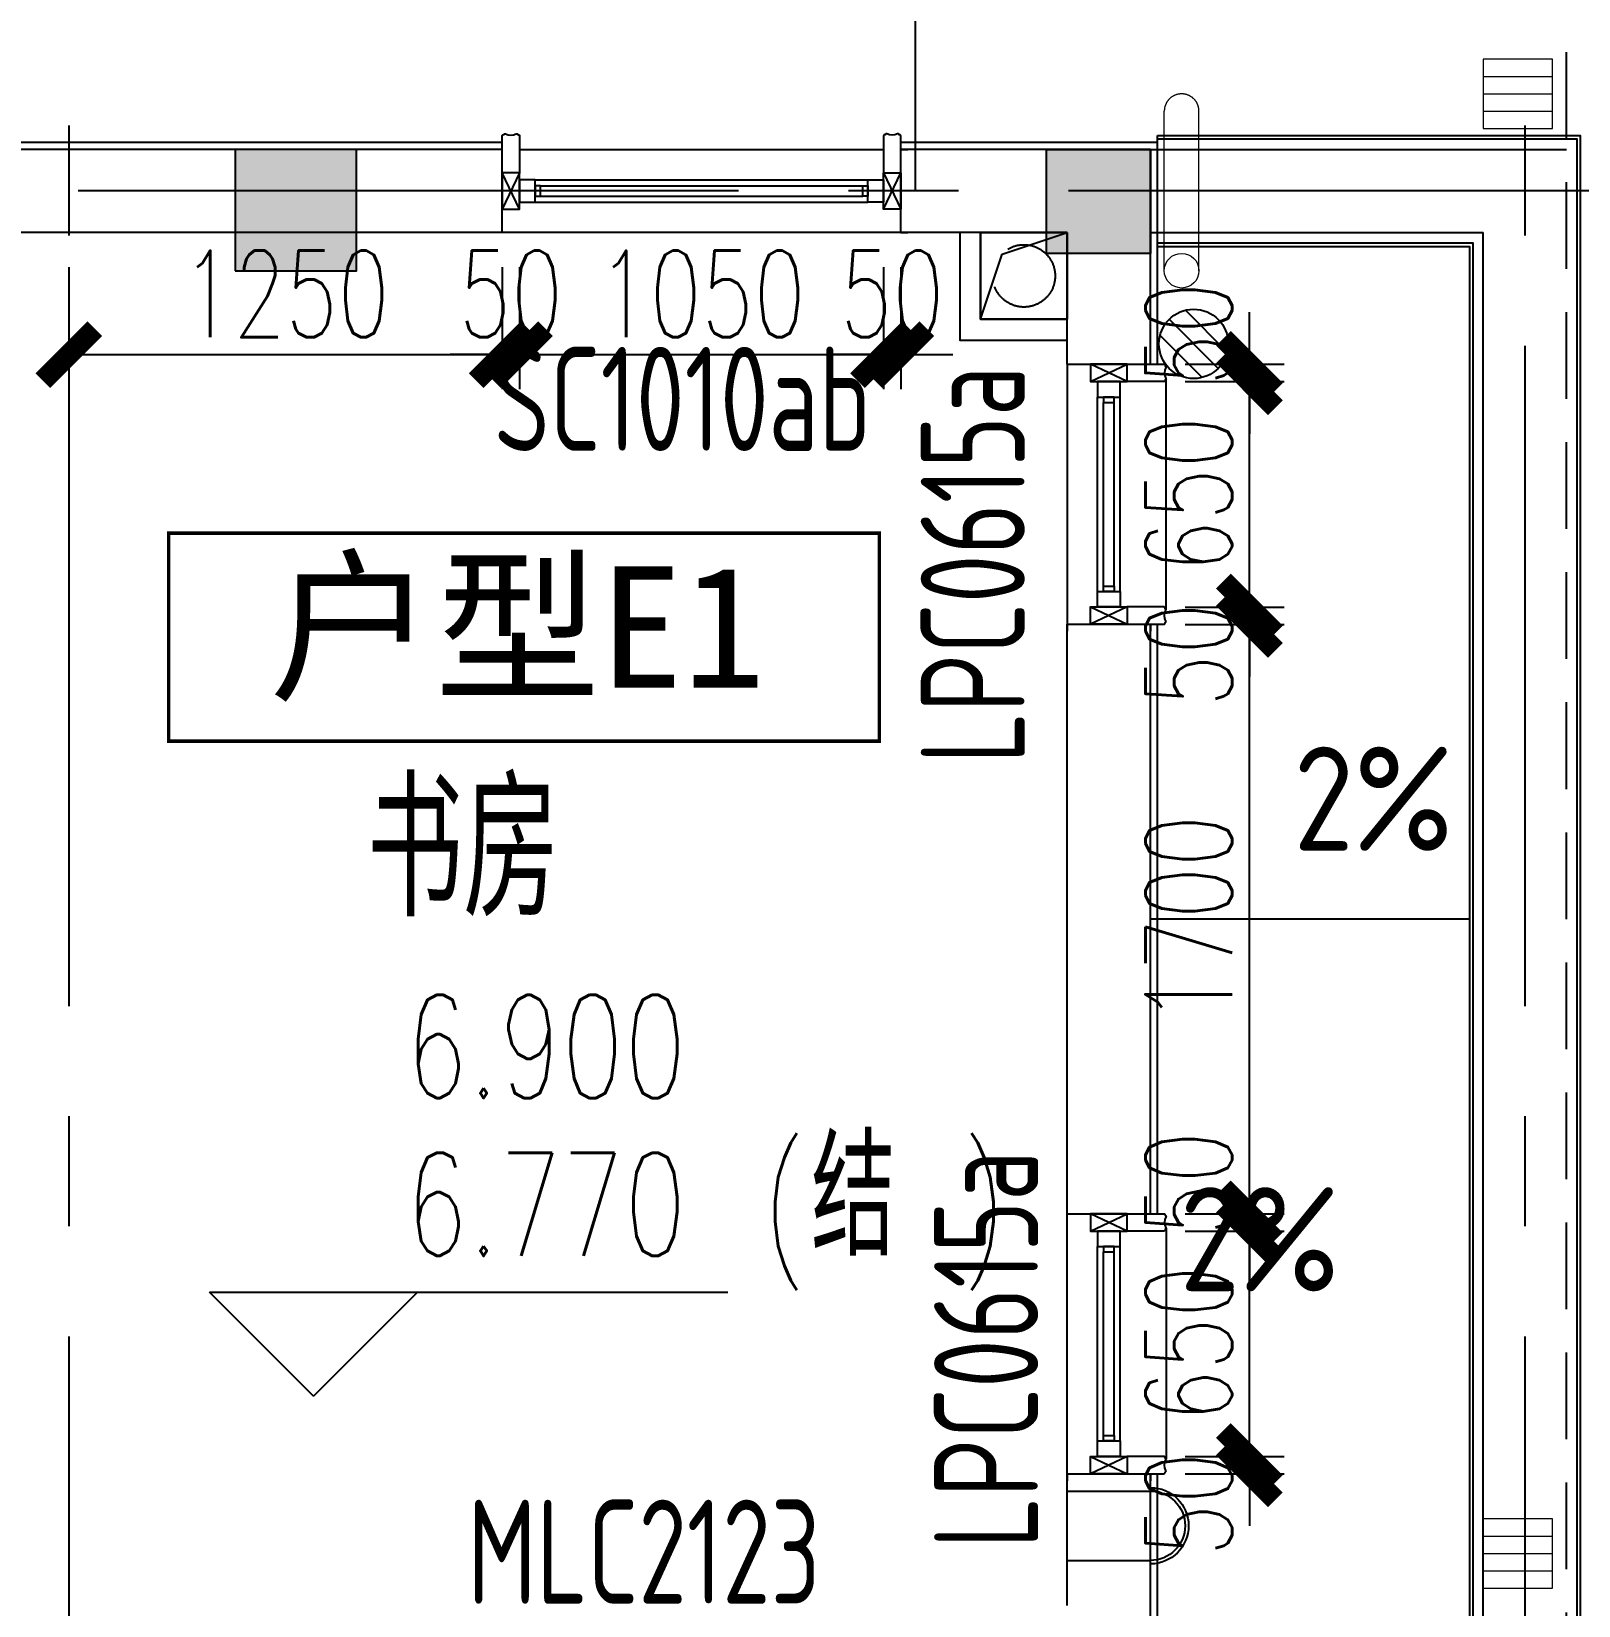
# Model space of a CAD drawing. Extents: x 296441 to 853063, y 459050 to 1117990.
# Drawn here: x 652390 to 656853, y 575747 to 580287 of the extents above; entities that cross this region are included whole.
import ezdxf
from ezdxf.enums import TextEntityAlignment as Align

# ---------------------------------------------------------------- set-up
doc = ezdxf.new("R2010")
doc.units = 0
doc.header["$LTSCALE"] = 1000
for name, pattern in [('14-GRID$0$CENTER2', [28.575, 19.05, -3.175, 3.175, -3.175]), ('B-ROOF01$0$F1-OTLN-ROOF$0$HIDDEN', [0.375, 0.25, -0.125]), ('E1-FL02$0$HIDDEN2', [4.7625, 3.175, -1.5875]), ('E2-E3-FL03$0$E1-FL03$0$HIDDEN', [0.375, 0.25, -0.125]), ('E2-E3-FL03$0$E1-FL03$0$HIDDEN2', [4.7625, 3.175, -1.5875]), ('E2-E3-RF$0$E1-FL03$0$$AUDIT_BAD_LTYPE2', [0]), ('E4-FL01$0$HIDDEN', [0.375, 0.25, -0.125]), ('HIDDEN', [0.375, 0.25, -0.125])]:
    doc.linetypes.add(name, pattern=pattern)
for name, color, linetype in [('0-COL-H1', 170, 'Continuous'), ('14-GRID$0$G-GRID', 9, '14-GRID$0$CENTER2'), ('14-name$0$A-ANNO-IDEN', 2, 'Continuous'), ('A-SLAB-OTLN', 144, 'HIDDEN'), ('C01-RISR-FL01-P$0$P-WSTW-EQPM', 4, 'Continuous'), ('DIM_ELEV', 3, 'Continuous'), ('DIM_SYMB', 3, 'Continuous'), ('DZ-TEXT-FL01$0$A-ROOM-IDEN', 4, 'Continuous'), ('E-TEXT-BS01-MI-14$0$A-WIND-IDEN', 33, 'Continuous'), ('E1-FL02$0$A-HOLE', 211, 'Continuous'), ('E2-E3-FL03$0$E1-FL03$0$A-HOLE-MECH', 222, 'Continuous'), ('E2-E3-FL03$0$E1-FL03$0$A-OVLK', 140, 'Continuous'), ('E2-E3-FL03$0$E1-FL03$0$A-SECT-WIND', 155, 'Continuous'), ('E2-E3-FL03$0$E1-FL03$0$A-SECT-WOOD', 17, 'Continuous'), ('E2-E3-FL03$0$E1-FL03$0$A-SLAB-OTLN', 144, 'E2-E3-FL03$0$E1-FL03$0$HIDDEN'), ('E2-E3-FL03$0$E1-FL03$0$A-WALL', 1, 'Continuous'), ('E2-E3-FL03$0$E1-FL03$0$A-WALL-FNSH', 6, 'Continuous'), ('E2-E3-FL03$0$E1-FL03$0$G-XREF', 2, 'Continuous'), ('E2-E3-FL03$0$menchuangtao1$0$A-DETL-STONE', 42, 'Continuous'), ('E2-E3-FL03$0$menchuangtao1$0$A-WALL', 1, 'Continuous'), ('E2-E3-FL03$0$menchuangtao1$0$A_CUR_FRAME', 112, 'Continuous'), ('E4-FL01$0$A-HOLE', 211, 'Continuous'), ('E_OTHER', 7, 'Continuous'), ('F4-FL03$0$AUDIT_I_171201172723-2', 140, 'Continuous'), ('menchuangtao1$0$A-DETL-STONE', 42, 'Continuous'), ('menchuangtao1$0$A-WALL', 1, 'Continuous'), ('menchuangtao1$0$A_CUR_FRAME', 112, 'Continuous'), ('PUB_TEXT', 7, 'Continuous'), ('WALL', 242, 'Continuous'), ('ZT1_Dim---标注---PM、LM、DY、JD', 252, 'Continuous')]:
    doc.layers.add(name, color=color, linetype=linetype)
doc.layers.add('E2-E3-FL03$0$E1-FL03$0$A-ANNO-NPLT', color=215, linetype='Continuous', plot=False)
doc.layers.add('E2-E3-FL03$0$E1-FL03$0$P-SEWG-EQPM', color=4, linetype='Continuous', lineweight=0)
doc.styles.add('14-name$0$GOA_03_黑体_1.00', font='simhei.ttf')
doc.styles.add('14-name$0$GOA_04_COMPLEX_1.00', font='complex.shx')
doc.styles.add('_TCH_DIM', font='SIMPLEX', dxfattribs={"bigfont": 'GBCBIG'})
doc.styles.add('C01-RISR-FL01-P$0$hz', font='simplex', dxfattribs={"width": 0.7, "bigfont": 'hztxt'})
doc.styles.add('E1-FL03$0$Standard', font='')
doc.styles.add('E2-E3-FL03$0$E1-FL03$0$hz', font='simplex', dxfattribs={"width": 0.7, "bigfont": 'hztxt'})
doc.styles.get("Standard").update_dxf_attribs({"font": 'gbenor.shx', "bigfont": 'gbcbig.shx'})
doc.styles.add('ZT-DIMSTYLE', font='ROMANS.shx', dxfattribs={"width": 0.7, "bigfont": 'CHINESE.shx'})
doc.styles.get('E1-FL03$0$Standard').set_extended_font_data('SimSun')
doc.dimstyles.new('ZT-DIM100', dxfattribs={"dimscale": 100, "dimtxt": 2.5, "dimasz": 1.5, "dimexe": 1, "dimexo": 1, "dimgap": 0.5, "dimtad": 1, "dimdec": 0, "dimdsep": 46, "dimtxsty": 'ZT-DIMSTYLE', "dimblk": 'ARCHTICK', "dimcen": 2.5, "dimclrd": 175, "dimclre": 175, "dimclrt": 7, "dimazin": 2, "dimtfac": 1, "dimtix": 1, "dimtmove": 2, "dimatfit": 3, "dimfxl": 0, "dimarcsym": 0})

# ---------------------------------------------------------------- blocks, each defined once
blk = doc.blocks.new('E2-E3-FL03$0$menchuangtao1')
at = {"layer": 'E2-E3-FL03$0$menchuangtao1$0$A-DETL-STONE'}
blk.add_lwpolyline([(-10, -52.5), (-10, -159.2, -0.471625), (-15, -162.1, -0.528396), (-19.5, -164.7, 0.241692), (-50.5, -164.7, -0.528396), (-55, -162.1, -0.471625), (-60, -159.2), (-60, -52.5)], format="xyb", close=True, dxfattribs=at)
at = {"layer": 'E2-E3-FL03$0$menchuangtao1$0$A-WALL'}
for p, q in [((-10, 120), (-10, -120)), ((-10, 120), (10, 120)), ((-10, -120), (10, -120))]:
    blk.add_line(p, q, dxfattribs=at)
at = {"layer": 'E2-E3-FL03$0$menchuangtao1$0$A_CUR_FRAME'}
for p, q in [((-60, -52.5), (-10, 52.5)), ((-60, 52.5), (-10, -52.5))]:
    blk.add_line(p, q, dxfattribs=at)
blk.add_lwpolyline([(-10, -52.5), (-10, 52.5), (-60, 52.5), (-60, -52.5)], close=True, dxfattribs=at)
blk = doc.blocks.new('*U429')
at = {"layer": 'E2-E3-FL03$0$E1-FL03$0$A-SECT-WIND'}
for p, q in [((45, 32.5), (605, 32.5)), ((60, 15), (590, 15)), ((45, -32.5), (605, -32.5)), ((60, -15), (590, -15))]:
    blk.add_line(p, q, dxfattribs=at)
at = {"layer": 'E2-E3-FL03$0$E1-FL03$0$A-SECT-WOOD'}
for points in [[(0, 32.5), (45, 32.5), (45, -32.5), (0, -32.5)], [(60, 15), (60, -15), (45, -15), (45, 15)], [(590, 15), (590, -15), (605, -15), (605, 15)], [(650, 32.5), (605, 32.5), (605, -32.5), (650, -32.5)]]:
    blk.add_lwpolyline(points, close=True, dxfattribs=at)
blk = doc.blocks.new('E2-E3-FL03$0$E1-FL03$0$XINFENG-1F2F')
for p, q in [((0, 0), (0, 240)), ((200, 0), (200, 240))]:
    blk.add_line(p, q)
for radius in [110, 100]:
    blk.add_arc((100, 240), radius, 0, 180)
blk = doc.blocks.new('E2-E3-FL03$0$E1-FL03$0$$PS002_0')
at = {"color": 0}
for p, q in [((-0.25, -0.5), (-0.25, 0.5)), ((0, -0.5), (0, 0.5)), ((0.25, -0.5), (0.25, 0.5))]:
    blk.add_line(p, q, dxfattribs=at)
blk.add_lwpolyline([(-0.5, -0.5), (0.5, -0.5), (0.5, 0.5), (-0.5, 0.5)], close=True, dxfattribs=at)
at = {"color": 0, "style": 'E2-E3-FL03$0$E1-FL03$0$hz', "width": 0.7, "flags": 1}
for tag, p in [('UNIT', (0, 0)), ('SPEC', (0, -0.002)), ('WHAT', (0, -0.003))]:
    blk.add_attdef(tag, p, '', height=0.001, dxfattribs=at)
blk = doc.blocks.new('C01-RISR-FL01-P$0$$PS001_0')
for p, q in [((-0.485, -0.123), (0.123, 0.485)), ((-0.354, -0.354), (0.354, 0.354)), ((-0.118, -0.486), (0.486, 0.118))]:
    blk.add_line(p, q)
blk.add_circle((0, 0), 0.5)
at = {"style": 'C01-RISR-FL01-P$0$hz', "width": 0.7, "flags": 1}
for tag, p in [('UNIT', (0, 0)), ('SPEC', (0, -0.002)), ('WHAT', (0, -0.003))]:
    blk.add_attdef(tag, p, '', height=0.001, dxfattribs=at)
blk = doc.blocks.new('*U2360')
at = {"layer": 'E2-E3-FL03$0$E1-FL03$0$A-SECT-WIND'}
for p, q in [((45, 32.5), (1005, 32.5)), ((60, 15), (990, 15)), ((45, -32.5), (1005, -32.5)), ((60, -15), (990, -15))]:
    blk.add_line(p, q, dxfattribs=at)
at = {"layer": 'E2-E3-FL03$0$E1-FL03$0$A-SECT-WOOD'}
for points in [[(0, 32.5), (45, 32.5), (45, -32.5), (0, -32.5)], [(60, 15), (60, -15), (45, -15), (45, 15)], [(990, 15), (990, -15), (1005, -15), (1005, 15)], [(1050, 32.5), (1005, 32.5), (1005, -32.5), (1050, -32.5)]]:
    blk.add_lwpolyline(points, close=True, dxfattribs=at)
blk = doc.blocks.new('menchuangtao1')
at = {"layer": 'menchuangtao1$0$A-DETL-STONE'}
blk.add_lwpolyline([(-10, -52.5), (-10, -159.2, -0.471625), (-15, -162.1, -0.528396), (-19.5, -164.7, 0.241692), (-50.5, -164.7, -0.528396), (-55, -162.1, -0.471625), (-60, -159.2), (-60, -52.5)], format="xyb", close=True, dxfattribs=at)
at = {"layer": 'menchuangtao1$0$A-WALL'}
for p, q in [((-10, 120), (-10, -120)), ((-10, 120), (10, 120)), ((-10, -120), (10, -120))]:
    blk.add_line(p, q, dxfattribs=at)
at = {"layer": 'menchuangtao1$0$A_CUR_FRAME'}
for p, q in [((-60, -52.5), (-10, 52.5)), ((-60, 52.5), (-10, -52.5))]:
    blk.add_line(p, q, dxfattribs=at)
blk.add_lwpolyline([(-10, -52.5), (-10, 52.5), (-60, 52.5), (-60, -52.5)], close=True, dxfattribs=at)
blk = doc.blocks.new('20200416111305')
at = {"layer": 'E2-E3-FL03$0$E1-FL03$0$A-OVLK'}
blk.add_line((0, 120), (1050, 120), dxfattribs=at)
at = {"layer": 'F4-FL03$0$AUDIT_I_171201172723-2'}
blk.add_line((1100, -120), (-50, -120), dxfattribs=at)
at = {"extrusion": (0, 0, -1), "xscale": -1, "zscale": -1, "rotation": 180}
blk.add_blockref('menchuangtao1', (60, 0), dxfattribs=at)
at = {"extrusion": (0, 0, -1), "zscale": -1, "rotation": 180}
blk.add_blockref('menchuangtao1', (-1110, 0), dxfattribs=at)
at = {"layer": 'E2-E3-FL03$0$E1-FL03$0$G-XREF', "extrusion": (0, 0, -1), "zscale": -1, "rotation": 180}
blk.add_blockref('*U2360', (0, 0), dxfattribs=at)
blk = doc.blocks.new('HHHH23')
at = {"layer": 'A-SLAB-OTLN', "linetype": 'B-ROOF01$0$F1-OTLN-ROOF$0$HIDDEN'}
blk.add_line((931144.2, 412892.8), (931144.2, 425192.8), dxfattribs=at)
at = {"layer": 'E1-FL02$0$A-HOLE', "linetype": 'E1-FL02$0$HIDDEN2'}
blk.add_lwpolyline([(929704.2, 422122.8), (929454.2, 422122.8), (929454.2, 422372.8), (929704.2, 422372.8)], close=True, dxfattribs=at)
blk.add_lwpolyline([(929454.2, 422122.8), (929516.7, 422310.3), (929704.2, 422372.8)], dxfattribs=at)
at = {"layer": 'E2-E3-FL03$0$E1-FL03$0$A-ANNO-NPLT'}
blk.add_lwpolyline([(929621.7, 425167.5), (929545.4, 425191.3), (929295.8, 424392.8), (929295.8, 424192.8), (928945.8, 423592.8), (929202.5, 423152.8), (929045.8, 423152.8), (929045.8, 423052.8), (929265.8, 423052.8), (929265.8, 422492.8)], dxfattribs=at)
at = {"layer": 'E2-E3-FL03$0$E1-FL03$0$A-OVLK'}
for p, q in [((929964.2, 422332.8), (929964.2, 422652.8)), ((929704.2, 421992.8), (929704.2, 421242.8)), ((929989.2, 421284.6), (929989.2, 421950.9)), ((929704.2, 418792.8), (929704.2, 419542.8)), ((929989.2, 419500.9), (929989.2, 418834.6))]:
    blk.add_line(p, q, dxfattribs=at)
for points in [[(929964.2, 422652.8), (931184.2, 422652.8), (931184.2, 414232.8), (926964.2, 414232.8)], [(929964.2, 422642.8), (931174.2, 422642.8), (931174.2, 414242.8), (926964.2, 414242.8)], [(929964.2, 422342.8), (930874.2, 422342.8), (930874.2, 414542.8), (926964.2, 414542.8)], [(929964.2, 422332.8), (930864.2, 422332.8), (930864.2, 414552.8), (926964.2, 414552.8)]]:
    blk.add_lwpolyline(points, dxfattribs=at)
at = {"layer": 'E2-E3-FL03$0$E1-FL03$0$A-SLAB-OTLN', "linetype": 'E2-E3-FL03$0$E1-FL03$0$HIDDEN2'}
for p, q in [((929944.2, 422612.8), (931144.2, 422612.8)), ((929944.2, 422372.8), (930904.2, 422372.8))]:
    blk.add_line(p, q, dxfattribs=at)
at = {"layer": 'E2-E3-FL03$0$E1-FL03$0$A-SLAB-OTLN', "linetype": 'E2-E3-RF$0$E1-FL03$0$$AUDIT_BAD_LTYPE2'}
blk.add_line((930904.2, 414512.8), (930904.2, 422372.8), dxfattribs=at)
at = {"layer": 'E2-E3-FL03$0$E1-FL03$0$A-WALL'}
for p, q in [((928074.2, 422612.8), (926019.2, 422612.8)), ((929944.2, 422612.8), (929224.2, 422612.8)), ((929944.2, 421992.8), (929944.2, 422612.8)), ((928124.2, 422372.8), (926019.2, 422372.8)), ((929704.2, 422372.8), (929174.2, 422372.8)), ((929704.2, 421992.8), (929704.2, 422372.8)), ((929704.2, 419542.8), (929704.2, 421242.8)), ((929944.2, 419542.8), (929944.2, 421242.8)), ((929704.2, 418412.8), (929704.2, 418792.8)), ((929944.2, 417972.8), (929944.2, 418792.8))]:
    blk.add_line(p, q, dxfattribs=at)
at = {"layer": 'E2-E3-FL03$0$E1-FL03$0$A-WALL-FNSH'}
for p, q in [((928074.2, 422632.8), (926299.2, 422632.8)), ((929964.2, 422632.8), (929224.2, 422632.8)), ((929964.2, 421992.8), (929964.2, 422632.8)), ((929964.2, 419542.8), (929964.2, 421242.8)), ((929964.2, 417952.8), (929964.2, 418792.8))]:
    blk.add_line(p, q, dxfattribs=at)
at = {"layer": 'E2-E3-FL03$0$E1-FL03$0$P-SEWG-EQPM', "linetype": 'E2-E3-FL03$0$E1-FL03$0$HIDDEN2'}
for p, q in [((929984.2, 422262.8), (929984.2, 422722.8)), ((930084.2, 422262.8), (930084.2, 422722.8))]:
    blk.add_line(p, q, dxfattribs=at)
at = {"layer": 'E2-E3-FL03$0$E1-FL03$0$P-SEWG-EQPM'}
blk.add_circle((930034.2, 422262.8), 50, dxfattribs=at)
at = {"layer": 'E2-E3-FL03$0$E1-FL03$0$P-SEWG-EQPM', "linetype": 'E2-E3-FL03$0$E1-FL03$0$HIDDEN2'}
blk.add_arc((930034.2, 422722.8), 50, 0, 180, dxfattribs=at)
at = {"layer": 'E4-FL01$0$A-HOLE', "linetype": 'E4-FL01$0$HIDDEN'}
blk.add_circle((929579.2, 422247.8), 90, dxfattribs=at)
at = {"layer": 'WALL'}
for points in [[(929394.2, 422372.8), (929394.2, 422062.8), (929704.2, 422062.8)], [(929454.2, 422372.8), (929454.2, 422122.8), (929704.2, 422122.8)]]:
    blk.add_lwpolyline(points, dxfattribs=at)
at = {"ltscale": 1000}
blk.add_blockref('20200416111305', (928124.2, 422492.8), dxfattribs=at)
at = {"layer": 'C01-RISR-FL01-P$0$P-WSTW-EQPM', "xscale": 200, "yscale": 200, "zscale": 200, "rotation": 90}
blk.add_blockref('C01-RISR-FL01-P$0$$PS001_0', (930068.8, 422051.7), dxfattribs=at)
at = {"layer": 'E2-E3-FL03$0$E1-FL03$0$A-HOLE-MECH', "xscale": -1, "rotation": 270}
blk.add_blockref('E2-E3-FL03$0$E1-FL03$0$XINFENG-1F2F', (929704.2, 418542.8), dxfattribs=at)
at = {"layer": 'E2-E3-FL03$0$E1-FL03$0$G-XREF', "rotation": 90}
for name, p in [('E2-E3-FL03$0$menchuangtao1', (929824.2, 422002.8)), ('*U429', (929824.2, 421292.8)), ('E2-E3-FL03$0$menchuangtao1', (929824.2, 419552.8)), ('*U429', (929824.2, 418842.8))]:
    blk.add_blockref(name, p, dxfattribs=at)
at = {"layer": 'E2-E3-FL03$0$E1-FL03$0$G-XREF', "xscale": -1, "rotation": 90}
for p in [(929824.2, 421232.8), (929824.2, 418782.8)]:
    blk.add_blockref('E2-E3-FL03$0$menchuangtao1', p, dxfattribs=at)
at = {"layer": 'E2-E3-FL03$0$E1-FL03$0$P-SEWG-EQPM', "xscale": 200, "yscale": 200, "zscale": 200, "rotation": 270}
for p in [(931004.2, 422772.8), (931004.2, 418562.8)]:
    blk.add_blockref('E2-E3-FL03$0$E1-FL03$0$$PS002_0', p, dxfattribs=at)
blk = doc.blocks.new('*U2129')
at = {"const_width": 10}
blk.add_lwpolyline([(-1025, 0), (1025, 0), (1025, -600), (-1025, -600)], close=True, dxfattribs=at)
at = {"style": '14-name$0$GOA_04_COMPLEX_1.00', "width": 0.8}
blk.add_attdef('房间编号', text='', height=300, dxfattribs=at).set_placement((-532.4, -480.6), align=Align.CENTER)
blk = doc.blocks.new('WWWE12')
at = {"layer": 'DIM_ELEV'}
for p, q in [((863586.6, 419016.2), (863286.6, 419316.2)), ((863286.6, 419316.2), (864782.6, 419316.2)), ((863586.6, 419016.2), (863886.6, 419316.2))]:
    blk.add_line(p, q, dxfattribs=at)
at = {"layer": 'DIM_SYMB', "color": 8}
blk.add_line((866921.4, 420392.8), (866001.4, 420392.8), dxfattribs=at)
at = {"layer": 'DIM_SYMB'}
for points in [[(866572, 420973.5, 0, 0, 0), (866408.1, 421394, 80, 0, 0), (866299.1, 421673.5, 0, 0, 0)], [(866350.9, 419189.9, 0, 0, 0), (866664.4, 418747.6, 80, 0, 0), (866837.9, 418502.9, 0, 0, 0)]]:
    blk.add_lwpolyline(points, format="xyseb", dxfattribs=at)
at = {"layer": 'DZ-TEXT-FL01$0$A-ROOM-IDEN'}
blk.add_text('书房', height=385.82, dxfattribs=at).set_placement((863740.9, 420400.2))
at = {"layer": 'E-TEXT-BS01-MI-14$0$A-WIND-IDEN', "color": 2, "width": 0.8}
for s, p in [('SC1010ab', (864106.6, 421742.9)), ('MLC2123', (864030.7, 418417.9))]:
    blk.add_text(s, height=300, dxfattribs=at).set_placement(p)
for p in [(865638.8, 420841.4), (865677.3, 418577.9)]:
    blk.add_text('LPC0615a', height=300, rotation=90, dxfattribs=at).set_placement(p)
at = {"layer": 'PUB_TEXT'}
for p in [(866414, 420589.7), (866085.7, 419319.2)]:
    blk.add_text('2%', height=300, dxfattribs=at).set_placement(p)
at = {"layer": 'PUB_TEXT', "style": '_TCH_DIM', "width": 0.705882}
for s, p in [('6.900', (863852.6, 419876.2)), ('(', (864882.6, 419421.2)), (')', (865458.4, 419421.2)), ('6.770', (863852.6, 419421.2))]:
    blk.add_text(s, height=297.5, dxfattribs=at).set_placement(p)
at = {"layer": 'PUB_TEXT', "style": '_TCH_DIM'}
blk.add_text('结', height=337.6, dxfattribs=at).set_placement((865022.6, 419421.2))
blk = doc.blocks.new('_ArchTick')
at = {"color": 0, "linetype": 'ByBlock', "const_width": 0.4}
blk.add_lwpolyline([(-0.5, -0.5), (0.5, 0.5)], dxfattribs=at)
blk = doc.blocks.new('*D1276')
at = {"layer": 'Defpoints', "color": 0, "ltscale": 1000, "transparency": 16777216}
for p in [(655618.5, 579327.2), (655903.9, 579327.2), (655618.5, 579277.2)]:
    blk.add_point(p, dxfattribs=at)
at = {"layer": 'ZT1_Dim---标注---PM、LM、DY、JD', "color": 175, "linetype": 'ByBlock', "lineweight": -2, "ltscale": 1000, "transparency": 16777216}
for p, q in [((655903.9, 579327.2), (655903.9, 579477.2)), ((655718.5, 579327.2), (656003.9, 579327.2)), ((655903.9, 579277.2), (655903.9, 579327.2)), ((655718.5, 579277.2), (656003.9, 579277.2)), ((655903.9, 579277.2), (655903.9, 579127.2))]:
    blk.add_line(p, q, dxfattribs=at)
at = {"layer": 'ZT1_Dim---标注---PM、LM、DY、JD', "color": 175, "lineweight": -2, "ltscale": 1000, "transparency": 16777216, "xscale": 150, "yscale": 150, "zscale": 150}
for p, rotation in [((655903.9, 579327.2), 270), ((655903.9, 579277.2), 90)]:
    blk.add_blockref('_ArchTick', p, dxfattribs=dict(at, rotation=rotation))
at = {"layer": 'ZT1_Dim---标注---PM、LM、DY、JD', "color": 7, "ltscale": 1000, "transparency": 16777216, "insert": (655728.9, 579414.7), "char_height": 250, "attachment_point": 5, "rotation": 90, "style": 'ZT-DIMSTYLE'}
blk.add_mtext('50', dxfattribs=at)
blk = doc.blocks.new('*D1277')
at = {"layer": 'Defpoints', "color": 0, "ltscale": 1000, "transparency": 16777216}
for p in [(655618.5, 579277.2), (655903.9, 579277.2), (655618.5, 578627.2)]:
    blk.add_point(p, dxfattribs=at)
at = {"layer": 'ZT1_Dim---标注---PM、LM、DY、JD', "color": 175, "linetype": 'ByBlock', "lineweight": -2, "ltscale": 1000, "transparency": 16777216}
for p, q in [((655718.5, 579277.2), (656003.9, 579277.2)), ((655903.9, 578627.2), (655903.9, 579277.2)), ((655718.5, 578627.2), (656003.9, 578627.2))]:
    blk.add_line(p, q, dxfattribs=at)
at = {"layer": 'ZT1_Dim---标注---PM、LM、DY、JD', "color": 175, "lineweight": -2, "ltscale": 1000, "transparency": 16777216, "xscale": 150, "yscale": 150, "zscale": 150}
for p, rotation in [((655903.9, 579277.2), 90), ((655903.9, 578627.2), 270)]:
    blk.add_blockref('_ArchTick', p, dxfattribs=dict(at, rotation=rotation))
at = {"layer": 'ZT1_Dim---标注---PM、LM、DY、JD', "color": 7, "ltscale": 1000, "transparency": 16777216, "insert": (655728.9, 578952.2), "char_height": 250, "attachment_point": 5, "rotation": 90, "style": 'ZT-DIMSTYLE'}
blk.add_mtext('650', dxfattribs=at)
blk = doc.blocks.new('*D1278')
at = {"layer": 'Defpoints', "color": 0, "ltscale": 1000, "transparency": 16777216}
for p in [(655618.5, 578627.2), (655903.9, 578627.2), (655618.5, 578577.2)]:
    blk.add_point(p, dxfattribs=at)
at = {"layer": 'ZT1_Dim---标注---PM、LM、DY、JD', "color": 175, "linetype": 'ByBlock', "lineweight": -2, "ltscale": 1000, "transparency": 16777216}
for p, q in [((655903.9, 578627.2), (655903.9, 578777.2)), ((655718.5, 578627.2), (656003.9, 578627.2)), ((655903.9, 578577.2), (655903.9, 578627.2)), ((655718.5, 578577.2), (656003.9, 578577.2)), ((655903.9, 578577.2), (655903.9, 578427.2))]:
    blk.add_line(p, q, dxfattribs=at)
at = {"layer": 'ZT1_Dim---标注---PM、LM、DY、JD', "color": 175, "lineweight": -2, "ltscale": 1000, "transparency": 16777216, "xscale": 150, "yscale": 150, "zscale": 150}
for p, rotation in [((655903.9, 578627.2), 270), ((655903.9, 578577.2), 90)]:
    blk.add_blockref('_ArchTick', p, dxfattribs=dict(at, rotation=rotation))
at = {"layer": 'ZT1_Dim---标注---PM、LM、DY、JD', "color": 7, "ltscale": 1000, "transparency": 16777216, "insert": (655728.9, 578489.7), "char_height": 250, "attachment_point": 5, "rotation": 90, "style": 'ZT-DIMSTYLE'}
blk.add_mtext('50', dxfattribs=at)
blk = doc.blocks.new('*D1279')
at = {"layer": 'Defpoints', "color": 0, "ltscale": 1000, "transparency": 16777216}
for p in [(655618.5, 578577.2), (655903.9, 578577.2), (655618.5, 576877.2)]:
    blk.add_point(p, dxfattribs=at)
at = {"layer": 'ZT1_Dim---标注---PM、LM、DY、JD', "color": 175, "linetype": 'ByBlock', "lineweight": -2, "ltscale": 1000, "transparency": 16777216}
for p, q in [((655718.5, 578577.2), (656003.9, 578577.2)), ((655903.9, 576877.2), (655903.9, 578577.2)), ((655718.5, 576877.2), (656003.9, 576877.2))]:
    blk.add_line(p, q, dxfattribs=at)
at = {"layer": 'ZT1_Dim---标注---PM、LM、DY、JD', "color": 175, "lineweight": -2, "ltscale": 1000, "transparency": 16777216, "xscale": 150, "yscale": 150, "zscale": 150}
for p, rotation in [((655903.9, 578577.2), 90), ((655903.9, 576877.2), 270)]:
    blk.add_blockref('_ArchTick', p, dxfattribs=dict(at, rotation=rotation))
at = {"layer": 'ZT1_Dim---标注---PM、LM、DY、JD', "color": 7, "ltscale": 1000, "transparency": 16777216, "insert": (655728.9, 577727.2), "char_height": 250, "attachment_point": 5, "rotation": 90, "style": 'ZT-DIMSTYLE'}
blk.add_mtext('1700', dxfattribs=at)
blk = doc.blocks.new('*D1280')
at = {"layer": 'Defpoints', "color": 0, "ltscale": 1000, "transparency": 16777216}
for p in [(655618.5, 576877.2), (655903.9, 576877.2), (655618.5, 576827.2)]:
    blk.add_point(p, dxfattribs=at)
at = {"layer": 'ZT1_Dim---标注---PM、LM、DY、JD', "color": 175, "linetype": 'ByBlock', "lineweight": -2, "ltscale": 1000, "transparency": 16777216}
for p, q in [((655903.9, 576877.2), (655903.9, 577027.2)), ((655718.5, 576877.2), (656003.9, 576877.2)), ((655903.9, 576827.2), (655903.9, 576877.2)), ((655718.5, 576827.2), (656003.9, 576827.2)), ((655903.9, 576827.2), (655903.9, 576677.2))]:
    blk.add_line(p, q, dxfattribs=at)
at = {"layer": 'ZT1_Dim---标注---PM、LM、DY、JD', "color": 175, "lineweight": -2, "ltscale": 1000, "transparency": 16777216, "xscale": 150, "yscale": 150, "zscale": 150}
for p, rotation in [((655903.9, 576877.2), 270), ((655903.9, 576827.2), 90)]:
    blk.add_blockref('_ArchTick', p, dxfattribs=dict(at, rotation=rotation))
at = {"layer": 'ZT1_Dim---标注---PM、LM、DY、JD', "color": 7, "ltscale": 1000, "transparency": 16777216, "insert": (655728.9, 576964.7), "char_height": 250, "attachment_point": 5, "rotation": 90, "style": 'ZT-DIMSTYLE'}
blk.add_mtext('50', dxfattribs=at)
blk = doc.blocks.new('*D1281')
at = {"layer": 'Defpoints', "color": 0, "ltscale": 1000, "transparency": 16777216}
for p in [(655618.5, 576827.2), (655903.9, 576827.2), (655618.5, 576177.2, 0)]:
    blk.add_point(p, dxfattribs=at)
at = {"layer": 'ZT1_Dim---标注---PM、LM、DY、JD', "color": 175, "linetype": 'ByBlock', "lineweight": -2, "ltscale": 1000, "transparency": 16777216}
for p, q in [((655718.5, 576827.2), (656003.9, 576827.2)), ((655903.9, 576177.2), (655903.9, 576827.2)), ((655718.5, 576177.2), (656003.9, 576177.2))]:
    blk.add_line(p, q, dxfattribs=at)
at = {"layer": 'ZT1_Dim---标注---PM、LM、DY、JD', "color": 175, "lineweight": -2, "ltscale": 1000, "transparency": 16777216, "xscale": 150, "yscale": 150, "zscale": 150}
for p, rotation in [((655903.9, 576827.2), 90), ((655903.9, 576177.2), 270)]:
    blk.add_blockref('_ArchTick', p, dxfattribs=dict(at, rotation=rotation))
at = {"layer": 'ZT1_Dim---标注---PM、LM、DY、JD', "color": 7, "ltscale": 1000, "transparency": 16777216, "insert": (655728.9, 576502.2), "char_height": 250, "attachment_point": 5, "rotation": 90, "style": 'ZT-DIMSTYLE'}
blk.add_mtext('650', dxfattribs=at)
blk = doc.blocks.new('*D1282')
at = {"layer": 'Defpoints', "color": 0, "ltscale": 1000, "transparency": 16777216}
for p in [(655618.5, 576177.2, 0), (655903.9, 576177.2), (655618.5, 576127.2, 0)]:
    blk.add_point(p, dxfattribs=at)
at = {"layer": 'ZT1_Dim---标注---PM、LM、DY、JD', "color": 175, "linetype": 'ByBlock', "lineweight": -2, "ltscale": 1000, "transparency": 16777216}
for p, q in [((655903.9, 576177.2), (655903.9, 576327.2)), ((655718.5, 576177.2), (656003.9, 576177.2)), ((655903.9, 576127.2), (655903.9, 576177.2)), ((655718.5, 576127.2), (656003.9, 576127.2)), ((655903.9, 576127.2), (655903.9, 575977.2))]:
    blk.add_line(p, q, dxfattribs=at)
at = {"layer": 'ZT1_Dim---标注---PM、LM、DY、JD', "color": 175, "lineweight": -2, "ltscale": 1000, "transparency": 16777216, "xscale": 150, "yscale": 150, "zscale": 150}
for p, rotation in [((655903.9, 576177.2), 270), ((655903.9, 576127.2), 90)]:
    blk.add_blockref('_ArchTick', p, dxfattribs=dict(at, rotation=rotation))
at = {"layer": 'ZT1_Dim---标注---PM、LM、DY、JD', "color": 7, "ltscale": 1000, "transparency": 16777216, "insert": (655728.9, 576039.7), "char_height": 250, "attachment_point": 5, "rotation": 90, "style": 'ZT-DIMSTYLE'}
blk.add_mtext('50', dxfattribs=at)
blk = doc.blocks.new('*D2361')
at = {"layer": 'Defpoints', "color": 0, "ltscale": 1000, "transparency": 16777216}
for p in [(654848.5, 579707.2), (654898.5, 579707.2), (654898.5, 579355.1)]:
    blk.add_point(p, dxfattribs=at)
at = {"layer": 'ZT1_Dim---标注---PM、LM、DY、JD', "color": 175, "linetype": 'ByBlock', "lineweight": -2, "ltscale": 1000, "transparency": 16777216}
for p, q in [((654848.5, 579607.2), (654848.5, 579255.1)), ((654898.5, 579607.2), (654898.5, 579255.1)), ((654848.5, 579355.1), (654698.5, 579355.1)), ((654848.5, 579355.1), (654898.5, 579355.1)), ((654898.5, 579355.1), (655048.5, 579355.1))]:
    blk.add_line(p, q, dxfattribs=at)
at = {"layer": 'ZT1_Dim---标注---PM、LM、DY、JD', "color": 175, "lineweight": -2, "ltscale": 1000, "transparency": 16777216, "xscale": 150, "yscale": 150, "zscale": 150}
blk.add_blockref('_ArchTick', (654848.5, 579355.1), dxfattribs=at)
at = {"layer": 'ZT1_Dim---标注---PM、LM、DY、JD', "color": 175, "lineweight": -2, "ltscale": 1000, "transparency": 16777216, "xscale": 150, "yscale": 150, "zscale": 150, "rotation": 180}
blk.add_blockref('_ArchTick', (654898.5, 579355.1), dxfattribs=at)
at = {"layer": 'ZT1_Dim---标注---PM、LM、DY、JD', "color": 7, "ltscale": 1000, "transparency": 16777216, "insert": (654873.5, 579530.1), "char_height": 250, "attachment_point": 5, "style": 'ZT-DIMSTYLE'}
blk.add_mtext('50', dxfattribs=at)
blk = doc.blocks.new('*D2362')
at = {"layer": 'Defpoints', "color": 0, "ltscale": 1000, "transparency": 16777216}
for p in [(653748.5, 579707.2), (653798.5, 579707.2), (653798.5, 579355.1)]:
    blk.add_point(p, dxfattribs=at)
at = {"layer": 'ZT1_Dim---标注---PM、LM、DY、JD', "color": 175, "linetype": 'ByBlock', "lineweight": -2, "ltscale": 1000, "transparency": 16777216}
for p, q in [((653748.5, 579607.2), (653748.5, 579255.1)), ((653798.5, 579607.2), (653798.5, 579255.1)), ((653748.5, 579355.1), (653598.5, 579355.1)), ((653748.5, 579355.1), (653798.5, 579355.1)), ((653798.5, 579355.1), (653948.5, 579355.1))]:
    blk.add_line(p, q, dxfattribs=at)
at = {"layer": 'ZT1_Dim---标注---PM、LM、DY、JD', "color": 175, "lineweight": -2, "ltscale": 1000, "transparency": 16777216, "xscale": 150, "yscale": 150, "zscale": 150}
blk.add_blockref('_ArchTick', (653748.5, 579355.1), dxfattribs=at)
at = {"layer": 'ZT1_Dim---标注---PM、LM、DY、JD', "color": 175, "lineweight": -2, "ltscale": 1000, "transparency": 16777216, "xscale": 150, "yscale": 150, "zscale": 150, "rotation": 180}
blk.add_blockref('_ArchTick', (653798.5, 579355.1), dxfattribs=at)
at = {"layer": 'ZT1_Dim---标注---PM、LM、DY、JD', "color": 7, "ltscale": 1000, "transparency": 16777216, "insert": (653773.5, 579530.1), "char_height": 250, "attachment_point": 5, "style": 'ZT-DIMSTYLE'}
blk.add_mtext('50', dxfattribs=at)
blk = doc.blocks.new('*D2421')
at = {"layer": 'Defpoints', "color": 0, "ltscale": 1000, "transparency": 16777216}
for p in [(652498.5, 579707.2), (653748.5, 579707.2), (653748.5, 579355.1)]:
    blk.add_point(p, dxfattribs=at)
at = {"layer": 'ZT1_Dim---标注---PM、LM、DY、JD', "color": 175, "linetype": 'ByBlock', "lineweight": -2, "ltscale": 1000, "transparency": 16777216}
for p, q in [((652498.5, 579607.2), (652498.5, 579255.1)), ((653748.5, 579607.2), (653748.5, 579255.1)), ((652498.5, 579355.1), (653748.5, 579355.1))]:
    blk.add_line(p, q, dxfattribs=at)
at = {"layer": 'ZT1_Dim---标注---PM、LM、DY、JD', "color": 175, "lineweight": -2, "ltscale": 1000, "transparency": 16777216, "xscale": 150, "yscale": 150, "zscale": 150, "rotation": 180}
blk.add_blockref('_ArchTick', (652498.5, 579355.1), dxfattribs=at)
at = {"layer": 'ZT1_Dim---标注---PM、LM、DY、JD', "color": 175, "lineweight": -2, "ltscale": 1000, "transparency": 16777216, "xscale": 150, "yscale": 150, "zscale": 150}
blk.add_blockref('_ArchTick', (653748.5, 579355.1), dxfattribs=at)
at = {"layer": 'ZT1_Dim---标注---PM、LM、DY、JD', "color": 7, "ltscale": 1000, "transparency": 16777216, "insert": (653123.5, 579530.1), "char_height": 250, "attachment_point": 5, "style": 'ZT-DIMSTYLE'}
blk.add_mtext('1250', dxfattribs=at)
blk = doc.blocks.new('*D2422')
at = {"layer": 'Defpoints', "color": 0, "ltscale": 1000, "transparency": 16777216}
for p in [(653798.5, 579707.2), (654848.5, 579707.2), (654848.5, 579355.1)]:
    blk.add_point(p, dxfattribs=at)
at = {"layer": 'ZT1_Dim---标注---PM、LM、DY、JD', "color": 175, "linetype": 'ByBlock', "lineweight": -2, "ltscale": 1000, "transparency": 16777216}
for p, q in [((653798.5, 579607.2), (653798.5, 579255.1)), ((654848.5, 579607.2), (654848.5, 579255.1)), ((653798.5, 579355.1), (654848.5, 579355.1))]:
    blk.add_line(p, q, dxfattribs=at)
at = {"layer": 'ZT1_Dim---标注---PM、LM、DY、JD', "color": 175, "lineweight": -2, "ltscale": 1000, "transparency": 16777216, "xscale": 150, "yscale": 150, "zscale": 150, "rotation": 180}
blk.add_blockref('_ArchTick', (653798.5, 579355.1), dxfattribs=at)
at = {"layer": 'ZT1_Dim---标注---PM、LM、DY、JD', "color": 175, "lineweight": -2, "ltscale": 1000, "transparency": 16777216, "xscale": 150, "yscale": 150, "zscale": 150}
blk.add_blockref('_ArchTick', (654848.5, 579355.1), dxfattribs=at)
at = {"layer": 'ZT1_Dim---标注---PM、LM、DY、JD', "color": 7, "ltscale": 1000, "transparency": 16777216, "insert": (654323.5, 579530.1), "char_height": 250, "attachment_point": 5, "style": 'ZT-DIMSTYLE'}
blk.add_mtext('1050', dxfattribs=at)

msp = doc.modelspace()

# ---------------------------------------------------------------- linework, layer by layer
at = {"layer": '0-COL-H1', "elevation": 0}
for points in [[(652978.4, 579597.2), (653328.4, 579597.2), (653328.4, 579947.2), (652978.4, 579947.2)], [(655318.4, 579947.2), (655618.4, 579947.2), (655618.4, 579647.2), (655318.4, 579647.2)]]:
    msp.add_lwpolyline(points, close=True, dxfattribs=at)
at = {"layer": '0-COL-H1', "color": 254}
for points in [[(653328.4, 579947.2, 0), (653328.4, 579597.2, 0), (652978.4, 579947.2, 0), (652978.4, 579597.2, 0)], [(655618.4, 579647.2, 0), (655618.4, 579947.2, 0), (655318.4, 579647.2, 0), (655318.4, 579947.2, 0)]]:
    msp.add_solid(points, dxfattribs=at)
at = {"layer": '14-GRID$0$G-GRID', "color": 8, "ltscale": 0.1}
for p, q in [((652498.5, 590811), (652498.5, 558052.5)), ((656698.5, 590811), (656698.5, 558052.5)), ((674432.5, 579827.2), (595151, 579827.2))]:
    msp.add_line(p, q, dxfattribs=at)

# ---------------------------------------------------------------- block references
at = {"layer": '14-name$0$A-ANNO-IDEN'}
ref = msp.add_blockref('*U2129', (653811.2, 578840.3), dxfattribs=dict(at, xscale=-1))
ref.add_attrib('房间编号', '户型E1', dxfattribs={"layer": '0', "height": 350, "style": '14-name$0$GOA_03_黑体_1.00'}).set_placement((653792.1, 578394.6), align=Align.CENTER)
at = {"layer": 'E_OTHER'}
for name, p in [('WWWE12', (-210382.9, 157334.5, 0)), ('HHHH23', (-274325.7, 157334.5))]:
    msp.add_blockref(name, p, dxfattribs=at)

# ---------------------------------------------------------------- texts
at = {"layer": '0-COL-H1', "style": 'E1-FL03$0$Standard', "flags": 9}
for tag, s in [('YSIZE', '1231'), ('XSIZE', '1500')]:
    msp.add_attdef(tag, (653628.4, 577727.2), s, height=0.5, rotation=90, dxfattribs=at)

# ---------------------------------------------------------------- dimensions: what is measured, and where the dimension line sits
at = {"layer": 'ZT1_Dim---标注---PM、LM、DY、JD', "ltscale": 1000}
for base, p1, p2, picture, middle in [((653748.5, 579355.1), (652498.5, 579707.2), (653748.5, 579707.2), '*D2421', (653123.5, 579530.1)), ((653798.5, 579355.1), (653748.5, 579707.2), (653798.5, 579707.2), '*D2362', (653773.5, 579530.1)), ((654848.5, 579355.1), (653798.5, 579707.2), (654848.5, 579707.2), '*D2422', (654323.5, 579530.1)), ((654898.5, 579355.1), (654848.5, 579707.2), (654898.5, 579707.2), '*D2361', (654873.5, 579530.1))]:
    dim = msp.add_linear_dim(base=base, p1=p1, p2=p2, dimstyle='ZT-DIM100', dxfattribs=at)
    dim.commit()
    dim.dimension.update_dxf_attribs({"geometry": picture, "text_midpoint": middle})
for base, p1, p2, picture, middle in [((655903.9, 579327.2, 0), (655618.5, 579277.2, 0), (655618.5, 579327.2, 0), '*D1276', (655728.9, 579414.7, 0)), ((655903.9, 578627.2, 0), (655618.5, 578577.2, 0), (655618.5, 578627.2, 0), '*D1278', (655728.9, 578489.7, 0)), ((655903.9, 576877.2, 0), (655618.5, 576827.2, 0), (655618.5, 576877.2, 0), '*D1280', (655728.9, 576964.7, 0)), ((655903.9, 576177.2, 0), (655618.5, 576127.2), (655618.5, 576177.2), '*D1282', (655728.9, 576039.7, 0))]:
    dim = msp.add_linear_dim(base=base, p1=p1, p2=p2, angle=90, dimstyle='ZT-DIM100', dxfattribs=at)
    dim.commit()
    dim.dimension.update_dxf_attribs({"geometry": picture, "text_midpoint": middle, "dimtype": 160})
for base, p1, p2, picture, middle in [((655903.9, 579277.2, 0), (655618.5, 578627.2, 0), (655618.5, 579277.2, 0), '*D1277', (655728.9, 578952.2, 0)), ((655903.9, 578577.2, 0), (655618.5, 576877.2, 0), (655618.5, 578577.2, 0), '*D1279', (655728.9, 577727.2, 0)), ((655903.9, 576827.2, 0), (655618.5, 576177.2), (655618.5, 576827.2, 0), '*D1281', (655728.9, 576502.2, 0))]:
    dim = msp.add_linear_dim(base=base, p1=p1, p2=p2, angle=90, dimstyle='ZT-DIM100', dxfattribs=at)
    dim.commit()
    dim.dimension.update_dxf_attribs({"geometry": picture, "text_midpoint": middle})

doc.saveas('drawing.dxf')
